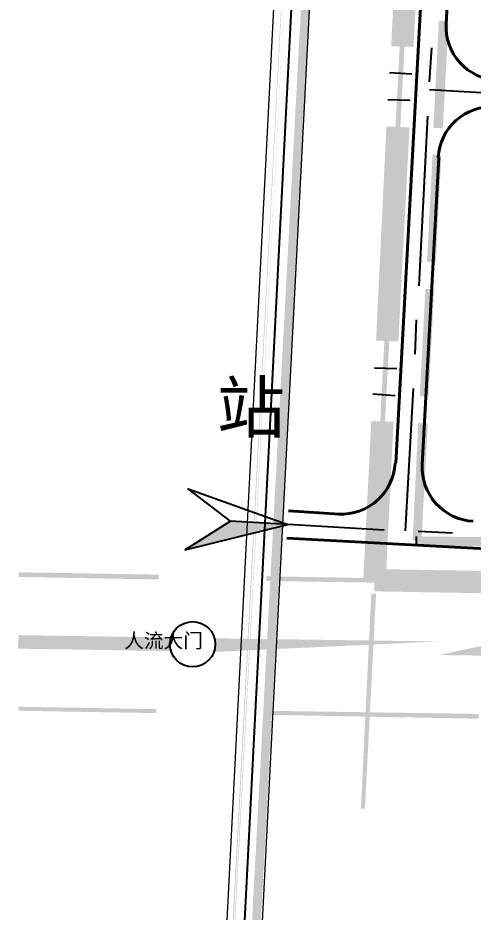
# Model space of a CAD drawing. Header units: metres. Extents: x 110 to 500, y 133 to 419.
# Drawn here: x 110.2 to 144.6, y 255.4 to 322.8 of the extents above; entities that cross this region are included whole.
import ezdxf

# ---------------------------------------------------------------- set-up
doc = ezdxf.new("R2010")
doc.units = ezdxf.units.M
for name, color, linetype in [('PDF_0', 7, 'Continuous'), ('PDF_0-道路边线', 7, 'Continuous'), ('PDF_0高压线', 7, 'Continuous'), ('PDF_c- 现状道路', 7, 'Continuous'), ('PDF_d-道路中心线', 7, 'Continuous'), ('PDF_d-道路红线', 7, 'Continuous'), ('PDF_PP-COM', 7, 'Continuous'), ('PDF_ROAD-CENT', 7, 'Continuous'), ('PDF_绿线', 7, 'Continuous')]:
    doc.layers.add(name, color=color, linetype=linetype)
doc.styles.add('CHINESE', font='宋体')

msp = doc.modelspace()

# ---------------------------------------------------------------- hatches: boundary and pattern name
at = {"layer": 'PDF_0'}
for points in [[(124.4, 189.5), (125.06, 189.44), (135.08, 376.58), (134.42, 376.64)], [(138.38, 320.66), (140.06, 320.6), (140.9, 336.74), (139.16, 336.86)], [(141.56, 314.48), (142.28, 314.48), (142.7, 322.52), (141.98, 322.58)], [(137.24, 298.46), (138.92, 298.4), (139.76, 314.54), (138.02, 314.6)], [(141.08, 304.4), (141.74, 304.34), (142.16, 312.44), (141.5, 312.5)], [(140.54, 294.26), (141.2, 294.26), (141.62, 302.36), (140.96, 302.36)], [(136.28, 280.46), (137.96, 280.34), (138.56, 292.34), (136.88, 292.4)], [(140, 283.4), (140.66, 283.34), (141.14, 292.22), (140.42, 292.28)], [(140.3, 283.04), (146.06, 282.92), (146.06, 283.64), (140.3, 283.7)], [(137.12, 279.56), (147.44, 279.38), (147.44, 281.06), (137.12, 281.24)]]:
    msp.add_hatch(color=7, dxfattribs=at).paths.add_polyline_path(points)
at = {"layer": 'PDF_0高压线'}
msp.add_hatch(color=7, dxfattribs=at).paths.add_polyline_path([(110.24, 275.24), (121.7, 275.06), (121.76, 276.08), (110.3, 276.26)])
h = msp.add_hatch(color=7, dxfattribs=at)
h.paths.add_polyline_path([(125.12, 275), (141.98, 274.76), (141.98, 274.76), (146.18, 274.7), (146.18, 275.66), (141.98, 275.78), (125.12, 276.02)])
h.paths.add_polyline_path([(125.12, 275), (125.12, 275), (141.98, 274.76), (141.98, 274.76), (146.18, 275.66), (141.98, 275.78), (141.98, 275.78)])
at = {"layer": 'PDF_c- 现状道路'}
h = msp.add_hatch(color=7, dxfattribs=at)
h.paths.add_polyline_path([(120.5, 142.46), (131.12, 338.72), (131.12, 338.72), (135.32, 419.3), (131, 338.72), (131, 338.72), (135.14, 419.3)])
h.paths.add_polyline_path([(120.62, 142.46), (131.12, 338.72), (131.12, 338.72), (135.32, 419.3), (131, 338.72), (131, 338.72), (135.14, 419.3)])
h = msp.add_hatch(color=7, dxfattribs=at)
h.paths.add_polyline_path([(122.12, 142.46), (132.8, 338.66), (132.8, 338.66), (134.84, 376.64), (134.72, 376.64), (132.68, 338.66), (132.68, 338.66)])
h.paths.add_polyline_path([(122.3, 142.46), (132.8, 338.66), (132.8, 338.66), (134.84, 376.64), (134.72, 376.64), (132.68, 338.66), (132.68, 338.66)])
at = {"layer": 'PDF_PP-COM'}
h = msp.add_hatch(color=7, dxfattribs=at)
h.paths.add_polyline_path([(122.84, 282.68), (130.58, 284.6), (130.58, 284.6), (125.9, 284.6)])
h.paths.add_polyline_path([(130.58, 284.6), (126.26, 284.84), (126.26, 284.84), (125.9, 284.6)])
at = {"layer": 'PDF_绿线'}
for points in [[(138.56, 311.72), (138.92, 311.66), (139.76, 327.86), (139.4, 327.86)], [(137.3, 287.48), (137.66, 287.42), (138.5, 303.62), (138.14, 303.62)], [(110.3, 280.64), (120.86, 280.46), (120.86, 280.82), (110.3, 281)], [(128.96, 280.34), (145.16, 280.1), (145.16, 280.4), (128.96, 280.7)], [(136.1, 263.18), (136.4, 263.18), (137.24, 279.38), (136.88, 279.38)], [(110.3, 270.56), (120.68, 270.38), (120.68, 270.68), (110.3, 270.86)], [(128.78, 270.26), (144.98, 269.96), (144.98, 270.32), (128.78, 270.56)]]:
    msp.add_hatch(color=7, dxfattribs=at).paths.add_polyline_path(points)

# ---------------------------------------------------------------- linework, layer by layer
at = {"layer": 'PDF_0', "color": 1}
for points in [[(138.26, 318.68), (139.94, 318.56)], [(138.14, 316.64), (139.82, 316.58)], [(137.12, 296.42), (138.8, 296.36)], [(137, 294.44), (138.68, 294.32)]]:
    msp.add_lwpolyline(points, dxfattribs=at)
at = {"layer": 'PDF_0', "color": 2}
msp.add_lwpolyline([(140.3, 283.04), (140.3, 283.7)], dxfattribs=at)
at = {"layer": 'PDF_0-道路边线', "color": 3, "lineweight": 40}
for points in [[(138.74, 289.22), (143.42, 375.98)], [(142.52, 322.34), (145.1, 369.8)], [(140.72, 289.1), (141.98, 312.26)], [(134.48, 285.38), (130.64, 285.62)], [(275.78, 275.78), (130.52, 283.58)]]:
    msp.add_lwpolyline(points, dxfattribs=at)
for centre, start, end in [((146.57, 322.13), 176.91832, -93.08132), ((145.97, 312.05), 86.91812, 176.91848), ((134.63, 289.43), -93.08188, -3.08152), ((144.77, 288.89), 176.91832, -93.08132)]:
    msp.add_arc(centre, 4.05, start, end, dxfattribs=at)
at = {"layer": 'PDF_0高压线', "color": 1}
msp.add_circle((123.41, 275.57), 1.71, dxfattribs=at)
at = {"layer": 'PDF_d-道路中心线', "color": 1}
msp.add_lwpolyline([(135.74, 419.3), (121.76, 146.18), (121.58, 142.46)], dxfattribs=at)
at = {"layer": 'PDF_d-道路红线', "color": 5, "lineweight": 5}
for points in [[(134.42, 419.3), (120.44, 146.24), (120.26, 142.46)], [(140.18, 380.54), (134.9, 375.74), (129.44, 270.02)], [(129.44, 270.02), (123.14, 146.12), (122.96, 142.46)]]:
    msp.add_lwpolyline(points, dxfattribs=at)
at = {"layer": 'PDF_PP-COM', "color": 6}
for points in [[(130.58, 284.6), (126.26, 284.84), (123.08, 287.3)], [(130.58, 284.6), (126.26, 284.84), (122.84, 282.68)]]:
    msp.add_lwpolyline(points, close=True, dxfattribs=at)
at = {"layer": 'PDF_PP-COM', "color": 4}
msp.add_circle((170.81, 345.106), 30.334, dxfattribs=at)
at = {"layer": 'PDF_ROAD-CENT', "color": 6}
for points in [[(141.26, 317.96), (141.44, 320.54)], [(150.86, 316.82), (141.26, 317.36)], [(140.48, 302.6), (141.14, 315.38)], [(140.18, 297.44), (140.3, 300.02)], [(139.46, 284.12), (140.06, 294.86)], [(137.84, 284.18), (130.58, 284.6)], [(143, 283.94), (140.42, 284.06)]]:
    msp.add_lwpolyline(points, dxfattribs=at)

# ---------------------------------------------------------------- texts
at = {"attachment_point": 7, "style": 'CHINESE'}
for s, insert, char_height in [('站', (125.24, 291.136), 3.774), ('人流大门', (118.256, 275.186), 1.087)]:
    msp.add_mtext(s, dxfattribs=dict(at, insert=insert, char_height=char_height))

doc.saveas('drawing.dxf')
